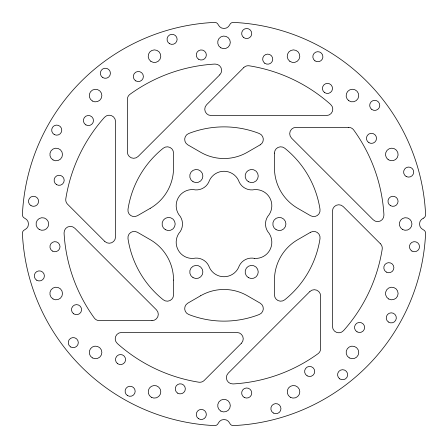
<?xml version="1.0" encoding="UTF-8"?>
<svg xmlns="http://www.w3.org/2000/svg" width="448" height="448" viewBox="0 0 448 448"><rect width="100%" height="100%" fill="white"/><g stroke="black" fill="none" stroke-linecap="round" stroke-linejoin="round"><path stroke-width="0.67" d="M173.544 280.073L173.544 294.896A6.306 6.306 0 0 1 163.296 299.818A97.126 97.126 0 0 1 127.988 238.661A6.306 6.306 0 0 1 137.374 232.249L150.209 239.658A46.67 46.67 0 0 1 173.544 280.073M274.456 153.104L274.456 167.927A46.67 46.67 0 0 0 297.791 208.342L310.626 215.751A6.306 6.306 0 0 0 320.012 209.339A97.126 97.126 0 0 0 284.704 148.182A6.306 6.306 0 0 0 274.456 153.104M219.772 74.822L138.141 156.453A6.306 6.306 0 0 1 127.372 151.99L127.372 99.406A6.306 6.306 0 0 1 129.982 94.298A160.194 160.194 0 0 1 214.956 64.064A6.306 6.306 0 0 1 219.772 74.822M243.774 67.575L206.595 104.759A6.306 6.306 0 0 0 211.053 115.522L326.497 115.522A6.306 6.306 0 0 0 330.697 104.513A160.194 160.194 0 0 0 249.228 65.806A6.306 6.306 0 0 0 243.774 67.575M241.405 343.241L204.226 380.425A6.306 6.306 0 0 1 198.772 382.194A160.194 160.194 0 0 1 117.303 343.487A6.306 6.306 0 0 1 121.503 332.478L236.947 332.478A6.306 6.306 0 0 1 241.405 343.241M309.859 291.547L228.228 373.178A6.306 6.306 0 0 0 233.044 383.936A160.194 160.194 0 0 0 318.018 353.702A6.306 6.306 0 0 0 320.628 348.594L320.628 296.01A6.306 6.306 0 0 0 309.859 291.547M150.209 208.342L137.374 215.751A6.306 6.306 0 0 1 127.988 209.339A97.126 97.126 0 0 1 163.296 148.182A6.306 6.306 0 0 1 173.544 153.104L173.544 167.927A46.67 46.67 0 0 1 150.209 208.342M260.17 144.855L247.335 152.27A46.67 46.67 0 0 1 200.665 152.27L187.83 144.855A6.306 6.306 0 0 1 188.692 133.521A97.126 97.126 0 0 1 259.308 133.521A6.306 6.306 0 0 1 260.17 144.855M200.665 295.73L187.83 303.145A6.306 6.306 0 0 0 188.692 314.479A97.126 97.126 0 0 0 259.308 314.479A6.306 6.306 0 0 0 260.17 303.145L247.335 295.73A46.67 46.67 0 0 0 200.665 295.73M310.626 232.249L297.791 239.658A46.67 46.67 0 0 0 274.456 280.073L274.456 294.896A6.306 6.306 0 0 0 284.704 299.818A97.126 97.126 0 0 0 320.012 238.661A6.306 6.306 0 0 0 310.626 232.249M348.594 127.372L296.01 127.372A6.306 6.306 0 0 0 291.547 138.141L373.178 219.772A6.306 6.306 0 0 0 383.936 214.956A160.194 160.194 0 0 0 353.702 129.982A6.306 6.306 0 0 0 348.594 127.372M151.99 320.628L99.406 320.628A6.306 6.306 0 0 1 94.298 318.018A160.194 160.194 0 0 1 64.064 233.044A6.306 6.306 0 0 1 74.822 228.228L156.453 309.859A6.306 6.306 0 0 1 151.99 320.628M380.425 243.774L343.241 206.595A6.306 6.306 0 0 0 332.478 211.053L332.478 326.497A6.306 6.306 0 0 0 343.487 330.697A160.194 160.194 0 0 0 382.194 249.228A6.306 6.306 0 0 0 380.425 243.774M104.759 241.405L67.575 204.226A6.306 6.306 0 0 1 65.806 198.772A160.194 160.194 0 0 1 104.513 117.303A6.306 6.306 0 0 1 115.522 121.503L115.522 236.947A6.306 6.306 0 0 1 104.759 241.405M423.315 218.21A3.786 3.786 0 0 0 425.594 214.558A201.818 201.818 0 0 0 233.442 22.406A3.786 3.786 0 0 0 229.79 24.685A6.306 6.306 0 0 1 218.21 24.685A3.786 3.786 0 0 0 214.558 22.406A201.818 201.818 0 0 0 22.406 214.558A3.786 3.786 0 0 0 24.685 218.21A6.306 6.306 0 0 1 24.685 229.79A3.786 3.786 0 0 0 22.406 233.442A201.818 201.818 0 0 0 214.558 425.594A3.786 3.786 0 0 0 218.21 423.315A6.306 6.306 0 0 1 229.79 423.315A3.786 3.786 0 0 0 233.442 425.594A201.818 201.818 0 0 0 425.594 233.442A3.786 3.786 0 0 0 423.315 229.79A6.306 6.306 0 0 1 423.315 218.21M248.405 181.726A6.558 6.558 0 0 0 258.244 176.047A6.558 6.558 0 0 0 248.405 170.363A6.558 6.558 0 0 0 248.405 181.726M276.097 229.678A6.558 6.558 0 0 0 285.93 224A6.558 6.558 0 0 0 276.097 218.322A6.558 6.558 0 0 0 276.097 229.678M248.405 277.637A6.558 6.558 0 0 0 258.244 271.953A6.558 6.558 0 0 0 248.405 266.274A6.558 6.558 0 0 0 248.405 277.637M193.032 277.637A6.558 6.558 0 0 0 202.871 271.953A6.558 6.558 0 0 0 193.032 266.274A6.558 6.558 0 0 0 193.032 277.637M165.346 229.678A6.558 6.558 0 0 0 175.185 224A6.558 6.558 0 0 0 165.346 218.322A6.558 6.558 0 0 0 165.346 229.678M169.568 43.714A5.046 5.046 0 0 0 177.134 39.346A5.046 5.046 0 0 0 169.568 34.972A5.046 5.046 0 0 0 169.568 43.714M150.858 61.348A6.306 6.306 0 0 0 160.77 56.756A6.306 6.306 0 0 0 151.838 50.467A6.306 6.306 0 0 0 150.858 61.348M135.817 80.903A5.046 5.046 0 0 0 143.388 76.53A5.046 5.046 0 0 0 135.817 72.162A5.046 5.046 0 0 0 135.817 80.903M243.802 37.66A5.046 5.046 0 0 0 251.731 33.986A5.046 5.046 0 0 0 244.586 28.958A5.046 5.046 0 0 0 243.802 37.66M220.847 47.824A6.306 6.306 0 0 0 230.306 42.364A6.306 6.306 0 0 0 220.847 36.904A6.306 6.306 0 0 0 220.847 47.824M198.772 59.349A5.046 5.046 0 0 0 206.343 54.975A5.046 5.046 0 0 0 198.772 50.607A5.046 5.046 0 0 0 198.772 59.349M314.961 60.844A5.046 5.046 0 0 0 322.89 57.176A5.046 5.046 0 0 0 315.745 52.142A5.046 5.046 0 0 0 314.961 60.844M289.878 61.348A6.306 6.306 0 0 0 299.79 56.756A6.306 6.306 0 0 0 290.858 50.467A6.306 6.306 0 0 0 289.878 61.348M264.802 63.28A5.046 5.046 0 0 0 272.731 59.606A5.046 5.046 0 0 0 265.586 54.578A5.046 5.046 0 0 0 264.802 63.28M371.829 109.502A5.046 5.046 0 0 0 379.758 105.829A5.046 5.046 0 0 0 372.613 100.794A5.046 5.046 0 0 0 371.829 109.502M348.807 100.722A6.306 6.306 0 0 0 358.719 96.13A6.306 6.306 0 0 0 349.787 89.841A6.306 6.306 0 0 0 348.807 100.722M324.559 92.551A5.046 5.046 0 0 0 332.489 88.883A5.046 5.046 0 0 0 325.343 83.849A5.046 5.046 0 0 0 324.559 92.551M406.134 176.456A5.046 5.046 0 0 0 413.7 172.088A5.046 5.046 0 0 0 406.134 167.72A5.046 5.046 0 0 0 406.134 176.456M388.181 159.645A6.306 6.306 0 0 0 398.093 155.058A6.306 6.306 0 0 0 389.161 148.77A6.306 6.306 0 0 0 388.181 159.645M368.945 142.71A5.046 5.046 0 0 0 376.516 138.342A5.046 5.046 0 0 0 368.945 133.974A5.046 5.046 0 0 0 368.945 142.71M411.942 251.076A5.046 5.046 0 0 0 419.513 246.702A5.046 5.046 0 0 0 411.942 242.334A5.046 5.046 0 0 0 411.942 251.076M402.483 229.46A6.306 6.306 0 0 0 411.942 224A6.306 6.306 0 0 0 402.483 218.54A6.306 6.306 0 0 0 402.483 229.46M390.499 205.666A5.046 5.046 0 0 0 398.07 201.298A5.046 5.046 0 0 0 390.499 196.924A5.046 5.046 0 0 0 390.499 205.666M388.371 321.989A5.046 5.046 0 0 0 396.306 318.315A5.046 5.046 0 0 0 389.161 313.286A5.046 5.046 0 0 0 388.371 321.989M388.657 298.973A6.306 6.306 0 0 0 398.115 293.507A6.306 6.306 0 0 0 388.657 288.047A6.306 6.306 0 0 0 388.657 298.973M386.322 272.076A5.046 5.046 0 0 0 393.893 267.708A5.046 5.046 0 0 0 386.322 263.334A5.046 5.046 0 0 0 386.322 272.076M339.718 378.857A5.046 5.046 0 0 0 347.648 375.189A5.046 5.046 0 0 0 340.502 370.154A5.046 5.046 0 0 0 339.718 378.857M349.283 357.896A6.306 6.306 0 0 0 358.742 352.436A6.306 6.306 0 0 0 349.283 346.976A6.306 6.306 0 0 0 349.283 357.896M357.05 331.834A5.046 5.046 0 0 0 364.616 327.46A5.046 5.046 0 0 0 357.05 323.092A5.046 5.046 0 0 0 357.05 331.834M273.386 413.028A5.046 5.046 0 0 0 280.958 408.654A5.046 5.046 0 0 0 273.386 404.286A5.046 5.046 0 0 0 273.386 413.028M290.354 397.27A6.306 6.306 0 0 0 299.818 391.81A6.306 6.306 0 0 0 290.354 386.35A6.306 6.306 0 0 0 290.354 397.27M307.138 375.838A5.046 5.046 0 0 0 314.703 371.47A5.046 5.046 0 0 0 307.138 367.097A5.046 5.046 0 0 0 307.138 375.838M198.391 418.589A5.046 5.046 0 0 0 206.321 414.921A5.046 5.046 0 0 0 199.175 409.886A5.046 5.046 0 0 0 198.391 418.589M220.847 411.096A6.306 6.306 0 0 0 230.306 405.636A6.306 6.306 0 0 0 220.847 400.176A6.306 6.306 0 0 0 220.847 411.096M244.182 397.393A5.046 5.046 0 0 0 251.748 393.025A5.046 5.046 0 0 0 244.182 388.651A5.046 5.046 0 0 0 244.182 397.393M127.613 395.646A5.046 5.046 0 0 0 135.178 391.278A5.046 5.046 0 0 0 127.613 386.91A5.046 5.046 0 0 0 127.613 395.646M151.34 397.27A6.306 6.306 0 0 0 160.798 391.81A6.306 6.306 0 0 0 151.34 386.35A6.306 6.306 0 0 0 151.34 397.27M177.772 393.215A5.046 5.046 0 0 0 185.338 388.847A5.046 5.046 0 0 0 177.772 384.474A5.046 5.046 0 0 0 177.772 393.215M70.745 346.993A5.046 5.046 0 0 0 78.31 342.625A5.046 5.046 0 0 0 70.745 338.257A5.046 5.046 0 0 0 70.745 346.993M92.411 357.896A6.306 6.306 0 0 0 101.87 352.436A6.306 6.306 0 0 0 92.411 346.976A6.306 6.306 0 0 0 92.411 357.896M117.634 363.698A5.046 5.046 0 0 0 125.563 360.024A5.046 5.046 0 0 0 118.418 354.995A5.046 5.046 0 0 0 117.634 363.698M36.82 280.28A5.046 5.046 0 0 0 44.391 275.912A5.046 5.046 0 0 0 36.82 271.544A5.046 5.046 0 0 0 36.82 280.28M53.038 298.973A6.306 6.306 0 0 0 62.496 293.507A6.306 6.306 0 0 0 53.038 288.047A6.306 6.306 0 0 0 53.038 298.973M73.629 313.785A5.046 5.046 0 0 0 81.558 310.111A5.046 5.046 0 0 0 74.413 305.082A5.046 5.046 0 0 0 73.629 313.785M31.013 205.666A5.046 5.046 0 0 0 38.578 201.298A5.046 5.046 0 0 0 31.013 196.924A5.046 5.046 0 0 0 31.013 205.666M39.211 229.46A6.306 6.306 0 0 0 48.67 224A6.306 6.306 0 0 0 39.211 218.54A6.306 6.306 0 0 0 39.211 229.46M52.455 251.076A5.046 5.046 0 0 0 60.021 246.702A5.046 5.046 0 0 0 52.455 242.334A5.046 5.046 0 0 0 52.455 251.076M54.197 134.506A5.046 5.046 0 0 0 61.768 130.138A5.046 5.046 0 0 0 54.197 125.765A5.046 5.046 0 0 0 54.197 134.506M53.038 159.953A6.306 6.306 0 0 0 62.496 154.493A6.306 6.306 0 0 0 53.038 149.027A6.306 6.306 0 0 0 53.038 159.953M56.633 184.666A5.046 5.046 0 0 0 64.198 180.292A5.046 5.046 0 0 0 56.633 175.924A5.046 5.046 0 0 0 56.633 184.666M102.85 77.633A5.046 5.046 0 0 0 110.421 73.265A5.046 5.046 0 0 0 102.85 68.897A5.046 5.046 0 0 0 102.85 77.633M92.411 101.024A6.306 6.306 0 0 0 101.87 95.564A6.306 6.306 0 0 0 92.411 90.104A6.306 6.306 0 0 0 92.411 101.024M85.904 124.908A5.046 5.046 0 0 0 93.475 120.54A5.046 5.046 0 0 0 85.904 116.166A5.046 5.046 0 0 0 85.904 124.908M193.032 181.726A6.558 6.558 0 0 0 202.871 176.047A6.558 6.558 0 0 0 193.032 170.363A6.558 6.558 0 0 0 193.032 181.726M254.666 258.401A16.145 16.145 0 0 0 269.125 233.352A13.877 13.877 0 0 1 269.125 214.648A16.145 16.145 0 0 0 254.666 189.599A13.877 13.877 0 0 1 238.465 180.242A16.145 16.145 0 0 0 209.535 180.242A13.877 13.877 0 0 1 193.334 189.599A16.145 16.145 0 0 0 178.875 214.648A13.877 13.877 0 0 1 178.875 233.352A16.145 16.145 0 0 0 193.334 258.401A13.877 13.877 0 0 1 209.535 267.758A16.145 16.145 0 0 0 238.465 267.758A13.877 13.877 0 0 1 254.666 258.401"/></g></svg>
